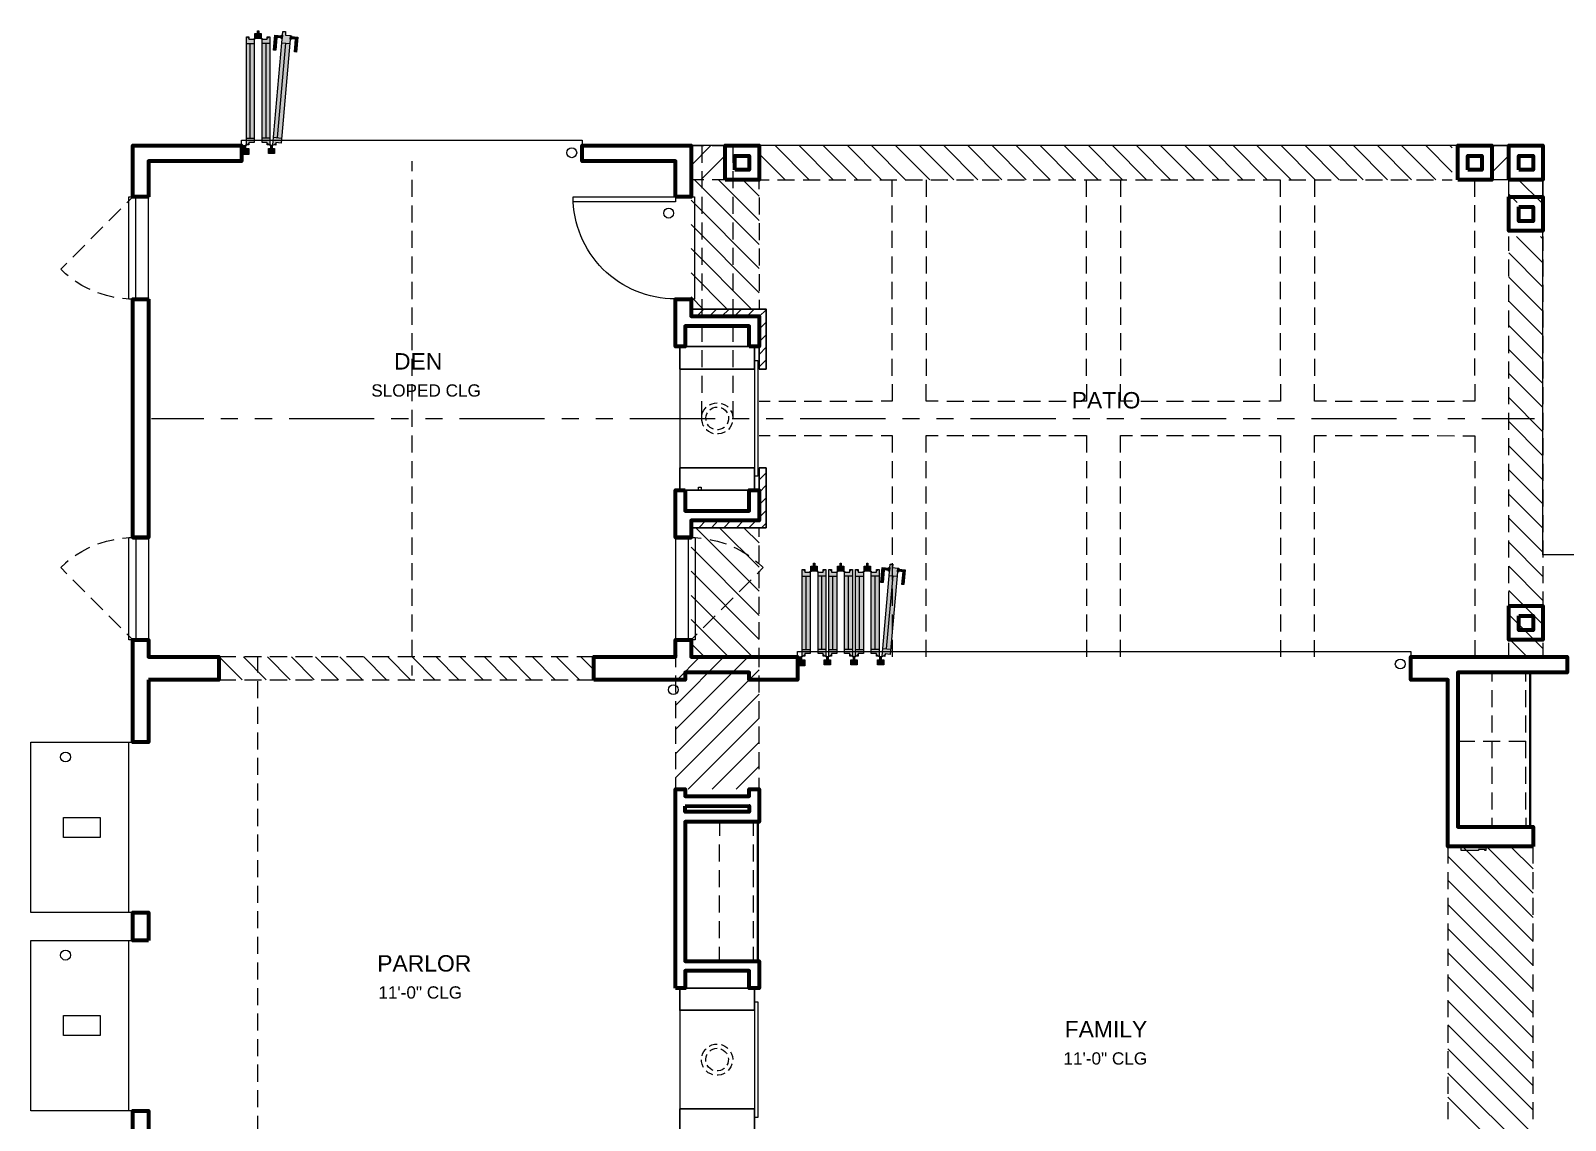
# Model space of a CAD drawing. Extents: x 6 to 1186, y -84 to 3560.
# Drawn here: x 150 to 691, y 2077 to 2460 of the extents above; entities that cross this region are included whole.
import ezdxf

# ---------------------------------------------------------------- set-up
doc = ezdxf.new("R2010")
doc.units = 0
doc.header["$LTSCALE"] = 24
doc.header["$MEASUREMENT"] = 0
for name, color, linetype in [('GEC_BKGD', 8, 'Continuous'), ('PDF_0', 8, 'Continuous'), ('PDF_00-FP-A-1$A-ANNO-KEYN', 8, 'Continuous'), ('PDF_00-FP-A-1$A-APPL', 8, 'Continuous'), ('PDF_00-FP-A-1$A-APPL-MINR', 8, 'Continuous'), ('PDF_00-FP-A-1$A-CLG-CHNG', 8, 'Continuous'), ('PDF_00-FP-A-1$A-DRWDW', 8, 'Continuous'), ('PDF_00-FP-A-1$A-DRWDW-MINR', 8, 'Continuous'), ('PDF_00-FP-A-1$A-DRWDW-SWING', 8, 'Continuous'), ('PDF_00-FP-A-1$A-FLR-OVHD', 8, 'Continuous'), ('PDF_00-FP-A-1$A-FND', 8, 'Continuous'), ('PDF_00-FP-A-1$A-GUID', 8, 'Continuous'), ('PDF_00-FP-A-1$A-MLWK', 8, 'Continuous'), ('PDF_00-FP-A-1$A-MLWK-ABV', 8, 'Continuous'), ('PDF_00-FP-A-1$A-MLWK-HIDN', 8, 'Continuous'), ('PDF_00-FP-A-1$A-SOFFIT', 8, 'Continuous'), ('PDF_00-FP-A-1$A-SOFFIT-PATT', 8, 'Continuous'), ('PDF_00-FP-A-1$A-VENR-HIGH', 8, 'Continuous'), ('PDF_00-FP-A-1$A-VENR-PATT', 8, 'Continuous'), ('PDF_00-FP-A-1$A-WALL', 8, 'Continuous'), ('PDF_Text', 8, 'Continuous')]:
    doc.layers.add(name, color=color, linetype=linetype)
doc.styles.add('PDF Arial', font='arial.ttf')

# ---------------------------------------------------------------- blocks, each defined once
blk = doc.blocks.new('210311_BorsteinRes_CDProgress - Copy')
at = {"layer": 'PDF_00-FP-A-1$A-DRWDW', "true_color": 0xffffff, "transparency": 33554559}
for points in [[(8.129, 23.78), (8.111, 23.78), (8.083, 23.743)], [(8.129, 23.78), (8.083, 23.743), (8.129, 23.743)], [(8.083, 23.743), (8.111, 23.78), (8.083, 23.78)], [(8.111, 23.8), (8.102, 23.8), (8.102, 23.78)], [(8.111, 23.8), (8.102, 23.78), (8.111, 23.78)], [(8.307, 23.793), (8.288, 23.794), (8.215, 22.963)], [(8.215, 22.963), (8.306, 23.768), (8.307, 23.793)], [(8.215, 22.963), (8.237, 22.979), (8.306, 23.768)], [(8.237, 22.979), (8.343, 23.764), (8.306, 23.768)], [(8.237, 22.979), (8.274, 22.976), (8.343, 23.764)], [(8.02, 22.963), (8.039, 23.737), (8.02, 23.755)], [(8.02, 23.755), (8.039, 23.737), (8.039, 23.755)], [(8.039, 22.981), (8.077, 23.737), (8.02, 22.963)], [(8.02, 22.963), (8.077, 23.737), (8.039, 23.737)], [(8.039, 22.981), (8.077, 22.981), (8.077, 23.737)], [(8.136, 22.981), (8.173, 22.981), (8.136, 23.737)], [(8.136, 23.737), (8.173, 22.981), (8.193, 22.963)], [(8.136, 23.737), (8.193, 22.963), (8.173, 23.737)], [(8.173, 23.737), (8.193, 22.963), (8.193, 23.755)], [(8.173, 23.737), (8.193, 23.755), (8.173, 23.755)], [(8.039, 22.963), (8.039, 22.981), (8.02, 22.963)], [(8.173, 22.981), (8.173, 22.963), (8.193, 22.963)], [(8.235, 22.961), (8.237, 22.979), (8.215, 22.963)], [(7.984, 22.892), (8.013, 22.937), (8.013, 22.957)], [(7.984, 22.892), (8.013, 22.957), (7.984, 22.957)], [(7.984, 22.892), (8.038, 22.892), (8.038, 22.937)], [(7.984, 22.892), (8.038, 22.937), (8.013, 22.937)], [(8.199, 22.937), (8.181, 22.937), (8.227, 22.899)], [(8.227, 22.899), (8.181, 22.937), (8.181, 22.899)], [(8.208, 22.957), (8.199, 22.957), (8.208, 22.937)], [(8.208, 22.937), (8.199, 22.957), (8.199, 22.937)], [(8.199, 22.937), (8.227, 22.899), (8.227, 22.937)], [(12.098, 19.213), (12.117, 19.83), (12.098, 19.848)], [(12.098, 19.848), (12.117, 19.83), (12.117, 19.848)], [(12.117, 19.232), (12.155, 19.83), (12.098, 19.213)], [(12.098, 19.213), (12.155, 19.83), (12.117, 19.83)], [(12.117, 19.232), (12.155, 19.232), (12.155, 19.83)], [(12.207, 19.874), (12.189, 19.874), (12.162, 19.837)], [(12.207, 19.874), (12.162, 19.837), (12.207, 19.837)], [(12.162, 19.837), (12.189, 19.874), (12.162, 19.874)], [(12.18, 19.874), (12.189, 19.874), (12.189, 19.894)], [(12.18, 19.874), (12.189, 19.894), (12.18, 19.894)], [(12.214, 19.232), (12.251, 19.232), (12.251, 19.83)], [(12.214, 19.83), (12.214, 19.232), (12.251, 19.83)], [(12.251, 19.83), (12.271, 19.213), (12.271, 19.848)], [(12.251, 19.83), (12.271, 19.848), (12.251, 19.848)], [(12.251, 19.83), (12.251, 19.232), (12.271, 19.213)], [(12.293, 19.213), (12.313, 19.83), (12.293, 19.848)], [(12.293, 19.848), (12.313, 19.83), (12.313, 19.848)], [(12.313, 19.232), (12.351, 19.83), (12.293, 19.213)], [(12.293, 19.213), (12.351, 19.83), (12.313, 19.83)], [(12.313, 19.232), (12.351, 19.232), (12.351, 19.83)], [(12.402, 19.874), (12.384, 19.874), (12.357, 19.837)], [(12.402, 19.874), (12.357, 19.837), (12.402, 19.837)], [(12.357, 19.837), (12.384, 19.874), (12.357, 19.874)], [(12.375, 19.874), (12.384, 19.874), (12.384, 19.894)], [(12.375, 19.874), (12.384, 19.894), (12.375, 19.894)], [(12.409, 19.232), (12.447, 19.232), (12.447, 19.83)], [(12.409, 19.83), (12.409, 19.232), (12.447, 19.83)], [(12.447, 19.83), (12.467, 19.213), (12.467, 19.848)], [(12.447, 19.83), (12.467, 19.848), (12.447, 19.848)], [(12.447, 19.83), (12.447, 19.232), (12.467, 19.213)], [(12.488, 19.213), (12.508, 19.83), (12.488, 19.848)], [(12.488, 19.848), (12.508, 19.83), (12.508, 19.848)], [(12.508, 19.232), (12.546, 19.83), (12.488, 19.213)], [(12.488, 19.213), (12.546, 19.83), (12.508, 19.83)], [(12.508, 19.232), (12.546, 19.232), (12.546, 19.83)], [(12.598, 19.874), (12.58, 19.874), (12.553, 19.837)], [(12.598, 19.874), (12.553, 19.837), (12.598, 19.837)], [(12.553, 19.837), (12.58, 19.874), (12.553, 19.874)], [(12.571, 19.874), (12.58, 19.874), (12.58, 19.894)], [(12.571, 19.874), (12.58, 19.894), (12.571, 19.894)], [(12.604, 19.232), (12.642, 19.232), (12.604, 19.83)], [(12.604, 19.83), (12.642, 19.232), (12.662, 19.213)], [(12.604, 19.83), (12.662, 19.213), (12.642, 19.83)], [(12.642, 19.83), (12.662, 19.213), (12.662, 19.848)], [(12.642, 19.83), (12.662, 19.848), (12.642, 19.848)], [(12.763, 19.887), (12.743, 19.888), (12.684, 19.212)], [(12.684, 19.212), (12.761, 19.863), (12.763, 19.887)], [(12.684, 19.212), (12.706, 19.229), (12.761, 19.863)], [(12.706, 19.229), (12.798, 19.859), (12.761, 19.863)], [(12.706, 19.229), (12.742, 19.226), (12.798, 19.859)], [(12.062, 19.142), (12.092, 19.187), (12.092, 19.207)], [(12.062, 19.142), (12.092, 19.207), (12.062, 19.207)], [(12.062, 19.142), (12.116, 19.142), (12.116, 19.187)], [(12.062, 19.142), (12.116, 19.187), (12.092, 19.187)], [(12.117, 19.213), (12.117, 19.232), (12.098, 19.213)], [(12.251, 19.232), (12.251, 19.213), (12.271, 19.213)], [(12.277, 19.187), (12.259, 19.187), (12.305, 19.149)], [(12.305, 19.149), (12.259, 19.187), (12.259, 19.149)], [(12.287, 19.207), (12.277, 19.207), (12.287, 19.187)], [(12.287, 19.187), (12.277, 19.207), (12.277, 19.187)], [(12.277, 19.187), (12.305, 19.149), (12.305, 19.187)], [(12.313, 19.213), (12.313, 19.232), (12.293, 19.213)], [(12.447, 19.232), (12.447, 19.213), (12.467, 19.213)], [(12.473, 19.187), (12.455, 19.187), (12.5, 19.149)], [(12.5, 19.149), (12.455, 19.187), (12.455, 19.149)], [(12.482, 19.207), (12.473, 19.207), (12.482, 19.187)], [(12.482, 19.187), (12.473, 19.207), (12.473, 19.187)], [(12.473, 19.187), (12.5, 19.149), (12.5, 19.187)], [(12.508, 19.213), (12.508, 19.232), (12.488, 19.213)], [(12.642, 19.232), (12.642, 19.213), (12.662, 19.213)], [(12.668, 19.187), (12.65, 19.187), (12.696, 19.149)], [(12.696, 19.149), (12.65, 19.187), (12.65, 19.149)], [(12.678, 19.207), (12.668, 19.207), (12.678, 19.187)], [(12.678, 19.187), (12.668, 19.207), (12.668, 19.187)], [(12.668, 19.187), (12.696, 19.149), (12.696, 19.187)], [(12.704, 19.211), (12.706, 19.229), (12.684, 19.212)]]:
    blk.add_hatch(color=7, dxfattribs=at).paths.add_polyline_path(points)
at = {"layer": 'PDF_00-FP-A-1$A-DRWDW-MINR', "true_color": 0xffffff, "transparency": 33554559}
for points in [[(8.243, 23.75), (8.229, 23.768), (8.22, 23.658)], [(8.243, 23.75), (8.278, 23.763), (8.229, 23.768)], [(8.243, 23.75), (8.276, 23.748), (8.278, 23.763)], [(8.276, 23.742), (8.283, 23.742), (8.278, 23.768)], [(8.278, 23.768), (8.283, 23.742), (8.286, 23.768)], [(8.341, 23.737), (8.348, 23.736), (8.351, 23.762)], [(8.341, 23.737), (8.351, 23.762), (8.343, 23.762)], [(8.35, 23.757), (8.348, 23.741), (8.398, 23.753)], [(8.236, 23.657), (8.243, 23.75), (8.22, 23.658)], [(8.348, 23.741), (8.381, 23.738), (8.398, 23.753)], [(8.381, 23.738), (8.373, 23.645), (8.388, 23.643)], [(8.398, 23.753), (8.381, 23.738), (8.388, 23.643)], [(12.699, 19.845), (12.685, 19.862), (12.675, 19.753)], [(12.691, 19.752), (12.699, 19.845), (12.675, 19.753)], [(12.699, 19.845), (12.732, 19.858), (12.685, 19.862)], [(12.699, 19.845), (12.732, 19.842), (12.732, 19.858)], [(12.731, 19.837), (12.738, 19.836), (12.733, 19.863)], [(12.733, 19.863), (12.738, 19.836), (12.741, 19.862)], [(12.796, 19.831), (12.803, 19.83), (12.806, 19.857)], [(12.796, 19.831), (12.806, 19.857), (12.798, 19.857)], [(12.805, 19.851), (12.804, 19.836), (12.853, 19.847)], [(12.804, 19.836), (12.837, 19.832), (12.853, 19.847)], [(12.837, 19.832), (12.828, 19.739), (12.844, 19.738)], [(12.853, 19.847), (12.837, 19.832), (12.844, 19.738)]]:
    blk.add_hatch(color=7, dxfattribs=at).paths.add_polyline_path(points)
at = {"layer": 'PDF_0', "lineweight": 9}
for centre, radius in [((10.407, 22.905), 0.0362), ((11.118, 22.462), 0.0363), ((16.485, 19.155), 0.0362), ((11.152, 18.967), 0.0363), ((6.693, 18.473), 0.0363), ((6.693, 17.02), 0.0363)]:
    blk.add_circle(centre, radius, dxfattribs=at)
at = {"layer": 'PDF_00-FP-A-1$A-ANNO-KEYN', "lineweight": 18}
for points in [[(6.948, 17.883), (6.678, 17.883), (6.678, 18.029), (6.948, 18.029)], [(6.948, 16.431), (6.678, 16.431), (6.678, 16.577), (6.948, 16.577)]]:
    blk.add_lwpolyline(points, close=True, dxfattribs=at)
at = {"layer": 'PDF_00-FP-A-1$A-APPL', "lineweight": 25}
for points in [[(11.201, 21.483), (11.748, 21.483), (11.748, 21.318), (11.201, 21.318)], [(11.201, 20.594), (11.748, 20.594), (11.748, 20.431), (11.201, 20.431)], [(11.199, 16.779), (11.747, 16.779), (11.747, 16.616), (11.199, 16.616)], [(11.199, 15.892), (11.747, 15.892), (11.747, 15.727), (11.199, 15.727)]]:
    blk.add_lwpolyline(points, close=True, dxfattribs=at)
at = {"layer": 'PDF_00-FP-A-1$A-APPL-MINR', "lineweight": 9}
for points in [[(11.36, 22.957), (11.36, 22.832)], [(11.589, 22.957), (11.589, 22.832)], [(11.36, 22.769), (11.36, 22.644)], [(11.589, 22.769), (11.589, 22.644)], [(11.36, 22.582), (11.36, 22.457)], [(11.589, 22.582), (11.589, 22.457)], [(11.36, 22.394), (11.36, 22.269)], [(11.589, 22.394), (11.589, 22.269)], [(11.36, 22.207), (11.36, 22.082)], [(11.589, 22.207), (11.589, 22.082)], [(11.36, 22.019), (11.36, 21.894)], [(11.589, 22.019), (11.589, 21.894)], [(11.36, 21.832), (11.36, 21.707)], [(11.589, 21.832), (11.589, 21.707)], [(11.36, 21.644), (11.36, 21.519)], [(11.589, 21.644), (11.589, 21.519)], [(11.36, 21.457), (11.36, 21.332)], [(11.589, 21.457), (11.589, 21.332)], [(11.201, 21.318), (11.201, 20.594)], [(11.748, 21.381), (11.773, 21.381), (11.773, 20.532), (11.748, 20.532)], [(11.748, 21.318), (11.748, 20.594)], [(11.36, 21.269), (11.36, 21.144)], [(11.589, 21.269), (11.589, 21.144)], [(11.376, 20.899), (11.372, 20.905), (11.365, 20.923), (11.361, 20.942), (11.36, 20.957), (11.36, 21.082)], [(11.417, 21.056), (11.418, 21.057), (11.436, 21.064), (11.455, 21.069), (11.474, 21.071)], [(11.503, 21.067), (11.512, 21.064), (11.53, 21.057), (11.546, 21.046), (11.554, 21.038)], [(11.589, 21.082), (11.589, 20.957)], [(11.364, 20.986), (11.367, 20.999), (11.377, 21.017), (11.388, 21.032), (11.393, 21.038)], [(11.393, 20.942), (11.392, 20.945), (11.391, 20.961), (11.393, 20.976), (11.398, 20.991), (11.402, 20.997)], [(11.421, 21.02), (11.429, 21.027), (11.443, 21.034), (11.458, 21.038), (11.474, 21.04)], [(11.502, 21.035), (11.505, 21.034), (11.519, 21.027), (11.532, 21.017), (11.542, 21.005), (11.546, 20.998)], [(11.556, 20.972), (11.557, 20.961), (11.557, 20.945), (11.553, 20.929), (11.547, 20.915)], [(11.572, 21.014), (11.581, 20.999), (11.586, 20.981), (11.588, 20.962), (11.588, 20.957)], [(11.393, 20.875), (11.395, 20.874), (11.41, 20.862), (11.427, 20.852), (11.445, 20.846)], [(11.446, 20.878), (11.436, 20.883), (11.422, 20.891), (11.411, 20.902), (11.402, 20.915)], [(11.528, 20.893), (11.526, 20.891), (11.512, 20.883), (11.498, 20.877), (11.482, 20.873), (11.475, 20.873)], [(11.532, 20.858), (11.522, 20.852), (11.503, 20.846), (11.484, 20.843), (11.475, 20.843)], [(11.585, 20.927), (11.584, 20.923), (11.577, 20.905), (11.567, 20.888), (11.556, 20.876)], [(11.336, 20.431), (11.336, 20.452), (11.357, 20.452), (11.357, 20.431)], [(11.747, 16.678), (11.773, 16.678), (11.773, 15.829), (11.747, 15.829)], [(11.199, 16.616), (11.199, 15.892)], [(11.747, 16.616), (11.747, 15.892)], [(11.363, 16.282), (11.367, 16.296), (11.375, 16.313), (11.387, 16.329), (11.392, 16.334)], [(11.416, 16.352), (11.417, 16.353), (11.435, 16.362), (11.453, 16.367), (11.473, 16.368)], [(11.419, 16.317), (11.428, 16.323), (11.442, 16.331), (11.457, 16.335), (11.473, 16.337)], [(11.501, 16.332), (11.504, 16.331), (11.518, 16.323), (11.53, 16.314), (11.541, 16.302), (11.544, 16.296)], [(11.502, 16.364), (11.511, 16.362), (11.529, 16.353), (11.545, 16.343), (11.553, 16.335)], [(11.374, 16.196), (11.371, 16.202), (11.363, 16.22), (11.359, 16.239), (11.358, 16.253)], [(11.391, 16.239), (11.39, 16.242), (11.39, 16.258), (11.392, 16.273), (11.398, 16.288), (11.401, 16.295)], [(11.554, 16.268), (11.556, 16.258), (11.555, 16.242), (11.552, 16.226), (11.545, 16.212)], [(11.583, 16.224), (11.582, 16.22), (11.575, 16.202), (11.565, 16.185), (11.554, 16.173)], [(11.572, 16.312), (11.579, 16.296), (11.585, 16.277), (11.588, 16.258), (11.588, 16.254)], [(11.443, 16.142), (11.426, 16.149), (11.408, 16.158), (11.393, 16.171), (11.393, 16.172)], [(11.445, 16.175), (11.435, 16.179), (11.422, 16.188), (11.41, 16.199), (11.401, 16.212)], [(11.527, 16.19), (11.524, 16.188), (11.511, 16.179), (11.497, 16.173), (11.481, 16.171), (11.473, 16.171)], [(11.531, 16.155), (11.52, 16.149), (11.502, 16.142), (11.482, 16.139), (11.473, 16.139)]]:
    blk.add_lwpolyline(points, dxfattribs=at)
at = {"layer": 'PDF_00-FP-A-1$A-CLG-CHNG', "lineweight": 9}
for points in [[(9.234, 22.842), (9.234, 22.769)], [(9.234, 22.707), (9.234, 22.582)], [(9.234, 22.519), (9.234, 22.394)], [(9.234, 22.332), (9.234, 22.207)], [(9.234, 22.144), (9.234, 22.019)], [(9.234, 21.957), (9.234, 21.832)], [(9.234, 21.769), (9.234, 21.644)], [(9.234, 21.582), (9.234, 21.457)], [(9.234, 21.394), (9.234, 21.269)], [(9.234, 21.207), (9.234, 21.082)], [(9.234, 21.019), (9.234, 20.894)], [(9.234, 20.832), (9.234, 20.707)], [(9.234, 20.644), (9.234, 20.519)], [(9.234, 20.457), (9.234, 20.332)], [(9.234, 20.269), (9.234, 20.144)], [(9.234, 20.082), (9.234, 19.957)], [(9.234, 19.894), (9.234, 19.769)], [(9.234, 19.707), (9.234, 19.582)], [(9.234, 19.519), (9.234, 19.394)], [(9.234, 19.332), (9.234, 19.207)], [(9.234, 19.144), (9.234, 19.071)]]:
    blk.add_lwpolyline(points, dxfattribs=at)
at = {"layer": 'PDF_00-FP-A-1$A-DRWDW', "lineweight": 18}
for points in [[(8.083, 23.743), (8.083, 23.78), (8.102, 23.78), (8.102, 23.8), (8.111, 23.8), (8.111, 23.78), (8.129, 23.78), (8.129, 23.743)], [(8.288, 23.794), (8.307, 23.793), (8.306, 23.768), (8.343, 23.764), (8.274, 22.976), (8.237, 22.979), (8.235, 22.961), (8.215, 22.963)], [(8.02, 23.755), (8.039, 23.755), (8.039, 23.737), (8.077, 23.737), (8.077, 22.981), (8.039, 22.981), (8.039, 22.963), (8.02, 22.963)], [(8.193, 22.963), (8.173, 22.963), (8.173, 22.981), (8.136, 22.981), (8.136, 23.737), (8.173, 23.737), (8.173, 23.755), (8.193, 23.755)], [(7.984, 22.892), (7.984, 22.957), (8.013, 22.957), (8.013, 22.937), (8.038, 22.937), (8.038, 22.892)], [(8.181, 22.899), (8.181, 22.937), (8.199, 22.937), (8.199, 22.957), (8.208, 22.957), (8.208, 22.937), (8.227, 22.937), (8.227, 22.899)], [(12.098, 19.848), (12.117, 19.848), (12.117, 19.83), (12.155, 19.83), (12.155, 19.232), (12.117, 19.232), (12.117, 19.213), (12.098, 19.213)], [(12.162, 19.837), (12.162, 19.874), (12.18, 19.874), (12.18, 19.894), (12.189, 19.894), (12.189, 19.874), (12.207, 19.874), (12.207, 19.837)], [(12.271, 19.213), (12.251, 19.213), (12.251, 19.232), (12.214, 19.232), (12.214, 19.83), (12.251, 19.83), (12.251, 19.848), (12.271, 19.848)], [(12.293, 19.848), (12.313, 19.848), (12.313, 19.83), (12.351, 19.83), (12.351, 19.232), (12.313, 19.232), (12.313, 19.213), (12.293, 19.213)], [(12.357, 19.837), (12.357, 19.874), (12.375, 19.874), (12.375, 19.894), (12.384, 19.894), (12.384, 19.874), (12.402, 19.874), (12.402, 19.837)], [(12.467, 19.213), (12.447, 19.213), (12.447, 19.232), (12.409, 19.232), (12.409, 19.83), (12.447, 19.83), (12.447, 19.848), (12.467, 19.848)], [(12.488, 19.848), (12.508, 19.848), (12.508, 19.83), (12.546, 19.83), (12.546, 19.232), (12.508, 19.232), (12.508, 19.213), (12.488, 19.213)], [(12.553, 19.837), (12.553, 19.874), (12.571, 19.874), (12.571, 19.894), (12.58, 19.894), (12.58, 19.874), (12.598, 19.874), (12.598, 19.837)], [(12.662, 19.213), (12.642, 19.213), (12.642, 19.232), (12.604, 19.232), (12.604, 19.83), (12.642, 19.83), (12.642, 19.848), (12.662, 19.848)], [(12.743, 19.888), (12.763, 19.887), (12.761, 19.863), (12.798, 19.859), (12.742, 19.226), (12.706, 19.229), (12.704, 19.211), (12.684, 19.212)], [(12.062, 19.142), (12.062, 19.207), (12.092, 19.207), (12.092, 19.187), (12.116, 19.187), (12.116, 19.142)], [(12.259, 19.149), (12.259, 19.187), (12.277, 19.187), (12.277, 19.207), (12.287, 19.207), (12.287, 19.187), (12.305, 19.187), (12.305, 19.149)], [(12.455, 19.149), (12.455, 19.187), (12.473, 19.187), (12.473, 19.207), (12.482, 19.207), (12.482, 19.187), (12.5, 19.187), (12.5, 19.149)], [(12.65, 19.149), (12.65, 19.187), (12.668, 19.187), (12.668, 19.207), (12.678, 19.207), (12.678, 19.187), (12.696, 19.187), (12.696, 19.149)]]:
    blk.add_lwpolyline(points, close=True, dxfattribs=at)
for points in [[(7.984, 22.957), (7.984, 22.998), (10.484, 22.998), (10.484, 22.957)], [(7.188, 21.832), (7.157, 21.832), (7.157, 22.582), (7.188, 22.582)], [(7.303, 21.832), (7.303, 22.582)], [(11.282, 22.582), (11.307, 22.582), (11.307, 21.832), (11.282, 21.832)], [(7.188, 19.332), (7.157, 19.332), (7.157, 20.082), (7.188, 20.082)], [(7.303, 20.082), (7.303, 19.332)], [(11.167, 20.082), (11.167, 19.332)], [(11.282, 20.082), (11.312, 20.082), (11.312, 19.332), (11.282, 19.332)], [(12.062, 19.207), (12.062, 19.248), (16.562, 19.248), (16.562, 19.207)], [(7.188, 17.332), (7.157, 17.332), (7.157, 18.582), (7.188, 18.582)], [(7.188, 15.878), (7.157, 15.878), (7.157, 17.128), (7.188, 17.128)]]:
    blk.add_lwpolyline(points, dxfattribs=at)
blk.add_lwpolyline([(11.167, 21.833, -0.198756), (10.636, 22.052, -0.199068), (10.417, 22.582), (11.167, 22.582), (11.167, 22.545), (10.418, 22.545)], format="xyb", dxfattribs=at)
at = {"layer": 'PDF_00-FP-A-1$A-DRWDW-MINR', "lineweight": 9}
for points in [[(8.236, 23.657), (8.22, 23.658), (8.229, 23.768), (8.278, 23.763), (8.276, 23.748), (8.243, 23.75)], [(8.276, 23.742), (8.278, 23.768), (8.286, 23.768), (8.283, 23.742)], [(8.341, 23.737), (8.343, 23.762), (8.351, 23.762), (8.348, 23.736)], [(8.381, 23.738), (8.348, 23.741), (8.35, 23.757), (8.398, 23.753), (8.388, 23.643), (8.373, 23.645)], [(12.691, 19.752), (12.675, 19.753), (12.685, 19.862), (12.732, 19.858), (12.732, 19.842), (12.699, 19.845)], [(12.731, 19.837), (12.733, 19.863), (12.741, 19.862), (12.738, 19.836)], [(12.796, 19.831), (12.798, 19.857), (12.806, 19.857), (12.803, 19.83)], [(12.837, 19.832), (12.804, 19.836), (12.805, 19.851), (12.853, 19.847), (12.844, 19.738), (12.828, 19.739)], [(17.113, 17.788), (17.106, 17.788), (17.106, 17.795), (17.059, 17.795), (17.059, 17.788), (16.933, 17.788), (16.933, 17.816), (17.113, 17.816)]]:
    blk.add_lwpolyline(points, close=True, dxfattribs=at)
for points in [[(8.02, 23.707), (8.077, 23.707)], [(8.048, 23.011), (8.048, 23.707)], [(8.193, 23.707), (8.136, 23.707)], [(8.164, 23.011), (8.164, 23.707)], [(8.248, 23.016), (8.309, 23.708)], [(8.281, 23.71), (8.338, 23.705)], [(8.02, 23.011), (8.077, 23.011)], [(8.193, 23.011), (8.136, 23.011)], [(8.22, 23.018), (8.278, 23.013)], [(7.303, 22.582), (7.303, 22.571), (7.188, 22.571), (7.188, 22.582)], [(7.208, 21.842), (7.208, 22.571)], [(7.188, 21.832), (7.188, 21.842), (7.303, 21.842), (7.303, 21.832)], [(7.303, 20.082), (7.303, 20.071), (7.188, 20.071), (7.188, 20.082)], [(7.208, 20.071), (7.208, 19.342)], [(11.282, 20.082), (11.282, 20.071), (11.167, 20.071), (11.167, 20.082)], [(11.261, 20.071), (11.261, 19.342)], [(12.098, 19.8), (12.155, 19.8)], [(12.127, 19.261), (12.127, 19.8)], [(12.271, 19.8), (12.214, 19.8)], [(12.242, 19.261), (12.242, 19.8)], [(12.293, 19.8), (12.351, 19.8)], [(12.322, 19.261), (12.322, 19.8)], [(12.467, 19.8), (12.409, 19.8)], [(12.438, 19.261), (12.438, 19.8)], [(12.488, 19.8), (12.546, 19.8)], [(12.518, 19.261), (12.518, 19.8)], [(12.662, 19.8), (12.604, 19.8)], [(12.633, 19.261), (12.633, 19.8)], [(12.717, 19.266), (12.764, 19.802)], [(12.736, 19.804), (12.793, 19.799)], [(7.188, 19.332), (7.188, 19.342), (7.303, 19.342), (7.303, 19.332)], [(11.167, 19.332), (11.167, 19.342), (11.282, 19.342), (11.282, 19.332)], [(12.098, 19.261), (12.155, 19.261)], [(12.271, 19.261), (12.214, 19.261)], [(12.293, 19.261), (12.351, 19.261)], [(12.467, 19.261), (12.409, 19.261)], [(12.488, 19.261), (12.546, 19.261)], [(12.662, 19.261), (12.604, 19.261)], [(12.689, 19.268), (12.746, 19.263)]]:
    blk.add_lwpolyline(points, dxfattribs=at)
for centre in [(8.08, 23.74), (8.133, 23.74), (8.017, 22.96), (8.196, 22.96), (8.212, 22.96), (12.159, 19.834), (12.211, 19.834), (12.355, 19.834), (12.406, 19.834), (12.55, 19.834), (12.601, 19.834), (12.095, 19.21), (12.275, 19.21), (12.29, 19.21), (12.47, 19.21), (12.485, 19.21), (12.665, 19.21), (12.681, 19.21)]:
    blk.add_circle(centre, 0.00292, dxfattribs=at)
at = {"layer": 'PDF_00-FP-A-1$A-DRWDW-SWING', "lineweight": 9}
for points in [[(7.143, 22.538), (7.188, 22.582)], [(7.011, 22.405), (7.099, 22.493)], [(6.878, 22.273), (6.967, 22.361)], [(6.746, 22.139), (6.834, 22.228)], [(6.713, 22.001), (6.693, 22.017), (6.658, 22.051), (6.702, 22.095)], [(6.873, 21.902), (6.856, 21.909), (6.812, 21.932), (6.771, 21.957), (6.763, 21.963)], [(7.05, 21.844), (7.042, 21.846), (6.993, 21.857), (6.947, 21.872), (6.93, 21.878)], [(7.188, 21.832), (7.138, 21.833), (7.112, 21.836)], [(6.93, 20.036), (6.947, 20.042), (6.993, 20.056), (7.042, 20.067), (7.05, 20.068)], [(7.112, 20.078), (7.138, 20.08), (7.188, 20.082)], [(11.282, 20.082), (11.331, 20.08), (11.357, 20.078)], [(11.419, 20.068), (11.428, 20.067), (11.476, 20.056), (11.523, 20.042), (11.539, 20.036)], [(6.763, 19.95), (6.771, 19.955), (6.812, 19.981), (6.856, 20.004), (6.872, 20.012)], [(11.597, 20.012), (11.613, 20.004), (11.657, 19.981), (11.698, 19.955), (11.706, 19.95)], [(6.713, 19.913), (6.693, 19.896), (6.658, 19.862), (6.702, 19.817)], [(11.755, 19.913), (11.776, 19.896), (11.812, 19.862), (11.768, 19.817)], [(6.746, 19.773), (6.834, 19.685)], [(11.723, 19.773), (11.635, 19.685)], [(6.878, 19.641), (6.967, 19.552)], [(11.591, 19.641), (11.502, 19.552)], [(7.011, 19.508), (7.099, 19.42)], [(11.458, 19.508), (11.37, 19.42)], [(7.143, 19.376), (7.188, 19.332)], [(11.326, 19.376), (11.282, 19.332)]]:
    blk.add_lwpolyline(points, dxfattribs=at)
at = {"layer": 'PDF_00-FP-A-1$A-FLR-OVHD', "lineweight": 9}
for points in [[(12.758, 22.582), (12.758, 22.707)], [(13.008, 22.707), (13.008, 22.582)], [(14.182, 22.582), (14.182, 22.707)], [(14.432, 22.707), (14.432, 22.582)], [(15.607, 22.582), (15.607, 22.707)], [(15.857, 22.707), (15.857, 22.582)], [(17.032, 22.582), (17.032, 22.707)], [(12.758, 22.394), (12.758, 22.519)], [(13.008, 22.519), (13.008, 22.394)], [(14.182, 22.394), (14.182, 22.519)], [(14.432, 22.519), (14.432, 22.394)], [(15.607, 22.394), (15.607, 22.519)], [(15.857, 22.519), (15.857, 22.394)], [(17.032, 22.395), (17.032, 22.52)], [(12.758, 22.207), (12.758, 22.332)], [(13.008, 22.332), (13.008, 22.207)], [(14.182, 22.207), (14.182, 22.332)], [(14.432, 22.332), (14.432, 22.207)], [(15.607, 22.207), (15.607, 22.332)], [(15.857, 22.332), (15.857, 22.207)], [(17.032, 22.207), (17.032, 22.332)], [(12.758, 22.019), (12.758, 22.144)], [(13.008, 22.144), (13.008, 22.019)], [(14.182, 22.019), (14.182, 22.144)], [(14.432, 22.144), (14.432, 22.019)], [(15.607, 22.019), (15.607, 22.144)], [(15.857, 22.144), (15.857, 22.019)], [(17.032, 22.02), (17.032, 22.145)], [(12.758, 21.832), (12.758, 21.957)], [(13.008, 21.957), (13.008, 21.832)], [(14.182, 21.832), (14.182, 21.957)], [(14.432, 21.957), (14.432, 21.832)], [(15.607, 21.832), (15.607, 21.957)], [(15.857, 21.957), (15.857, 21.832)], [(17.032, 21.833), (17.032, 21.957)], [(12.758, 21.644), (12.758, 21.769)], [(13.008, 21.769), (13.008, 21.644)], [(14.182, 21.644), (14.182, 21.769)], [(14.432, 21.769), (14.432, 21.644)], [(15.607, 21.644), (15.607, 21.769)], [(15.857, 21.769), (15.857, 21.644)], [(17.032, 21.645), (17.032, 21.77)], [(12.758, 21.457), (12.758, 21.582)], [(13.008, 21.582), (13.008, 21.457)], [(14.182, 21.457), (14.182, 21.582)], [(14.432, 21.582), (14.432, 21.457)], [(15.607, 21.457), (15.607, 21.582)], [(15.857, 21.582), (15.857, 21.457)], [(17.032, 21.457), (17.032, 21.582)], [(12.758, 21.269), (12.758, 21.394)], [(13.008, 21.394), (13.008, 21.269)], [(14.182, 21.269), (14.182, 21.394)], [(14.432, 21.394), (14.432, 21.269)], [(15.607, 21.269), (15.607, 21.394)], [(15.857, 21.394), (15.857, 21.269)], [(17.032, 21.27), (17.032, 21.395)], [(12.758, 21.207), (12.758, 21.082), (12.676, 21.082)], [(13.095, 21.082), (13.008, 21.082), (13.008, 21.207)], [(14.182, 21.207), (14.182, 21.082), (14.095, 21.082)], [(14.52, 21.082), (14.432, 21.082), (14.432, 21.207)], [(15.607, 21.207), (15.607, 21.082), (15.52, 21.082)], [(15.944, 21.082), (15.857, 21.082), (15.857, 21.207)], [(17.032, 21.208), (17.032, 21.083), (16.944, 21.083)], [(11.782, 21.082), (11.863, 21.082)], [(11.926, 21.082), (12.051, 21.082)], [(12.113, 21.082), (12.238, 21.082)], [(12.301, 21.082), (12.426, 21.082)], [(12.488, 21.082), (12.613, 21.082)], [(13.158, 21.082), (13.283, 21.082)], [(13.345, 21.082), (13.47, 21.082)], [(13.533, 21.082), (13.658, 21.082)], [(13.72, 21.082), (13.845, 21.082)], [(13.908, 21.082), (14.033, 21.082)], [(14.582, 21.082), (14.707, 21.082)], [(14.77, 21.082), (14.895, 21.082)], [(14.957, 21.082), (15.082, 21.082)], [(15.145, 21.082), (15.27, 21.082)], [(15.332, 21.082), (15.457, 21.082)], [(16.007, 21.082), (16.132, 21.082)], [(16.194, 21.082), (16.319, 21.083)], [(16.382, 21.083), (16.507, 21.083)], [(16.569, 21.083), (16.694, 21.083)], [(16.757, 21.083), (16.882, 21.083)], [(11.782, 20.832), (11.863, 20.832)], [(11.926, 20.832), (12.051, 20.832)], [(12.113, 20.832), (12.238, 20.832)], [(12.301, 20.832), (12.426, 20.832)], [(12.488, 20.832), (12.613, 20.832)], [(12.676, 20.832), (12.758, 20.832), (12.758, 20.707)], [(13.008, 20.707), (13.008, 20.832), (13.095, 20.832)], [(13.158, 20.832), (13.283, 20.832)], [(13.345, 20.832), (13.47, 20.832)], [(13.533, 20.832), (13.658, 20.832)], [(13.72, 20.832), (13.845, 20.832)], [(13.908, 20.832), (14.033, 20.832)], [(14.095, 20.832), (14.182, 20.832), (14.182, 20.707)], [(14.432, 20.707), (14.432, 20.832), (14.52, 20.832)], [(14.582, 20.832), (14.707, 20.832)], [(14.77, 20.831), (14.895, 20.831)], [(14.957, 20.831), (15.082, 20.831)], [(15.145, 20.831), (15.27, 20.831)], [(15.332, 20.831), (15.457, 20.831)], [(15.52, 20.831), (15.607, 20.831), (15.607, 20.706)], [(15.857, 20.706), (15.857, 20.831), (15.944, 20.83)], [(16.007, 20.83), (16.132, 20.83)], [(16.194, 20.83), (16.319, 20.83)], [(16.382, 20.83), (16.507, 20.83)], [(16.569, 20.83), (16.694, 20.83)], [(16.757, 20.83), (16.882, 20.829)], [(16.944, 20.829), (17.032, 20.829), (17.032, 20.706)], [(12.758, 20.644), (12.758, 20.519)], [(13.008, 20.519), (13.008, 20.644)], [(14.182, 20.644), (14.182, 20.519)], [(14.432, 20.519), (14.432, 20.644)], [(15.607, 20.643), (15.607, 20.518)], [(15.857, 20.518), (15.857, 20.643)], [(17.032, 20.643), (17.032, 20.518)], [(12.758, 20.457), (12.758, 20.332)], [(13.008, 20.332), (13.008, 20.457)], [(14.182, 20.457), (14.182, 20.332)], [(14.432, 20.332), (14.432, 20.457)], [(15.607, 20.456), (15.607, 20.331)], [(15.857, 20.331), (15.857, 20.456)], [(17.032, 20.456), (17.032, 20.331)], [(12.758, 20.269), (12.758, 20.144)], [(13.008, 20.144), (13.008, 20.269)], [(14.182, 20.269), (14.182, 20.144)], [(14.432, 20.144), (14.432, 20.269)], [(15.607, 20.268), (15.607, 20.143)], [(15.857, 20.143), (15.857, 20.268)], [(17.032, 20.268), (17.032, 20.143)], [(12.758, 20.082), (12.758, 19.957)], [(13.008, 19.957), (13.008, 20.082)], [(14.182, 20.082), (14.182, 19.957)], [(14.432, 19.957), (14.432, 20.082)], [(15.607, 20.081), (15.607, 19.956)], [(15.857, 19.956), (15.857, 20.081)], [(17.032, 20.081), (17.032, 19.956)], [(12.758, 19.894), (12.758, 19.769)], [(13.008, 19.769), (13.008, 19.894)], [(14.182, 19.894), (14.182, 19.769)], [(14.432, 19.769), (14.432, 19.894)], [(15.607, 19.893), (15.607, 19.768)], [(15.857, 19.768), (15.857, 19.893)], [(17.032, 19.893), (17.032, 19.768)], [(12.758, 19.707), (12.758, 19.582)], [(13.008, 19.582), (13.008, 19.707)], [(14.182, 19.707), (14.182, 19.582)], [(14.432, 19.582), (14.432, 19.707)], [(15.607, 19.706), (15.607, 19.581)], [(15.857, 19.581), (15.857, 19.706)], [(17.032, 19.706), (17.032, 19.581)], [(12.758, 19.519), (12.758, 19.394)], [(13.008, 19.394), (13.008, 19.519)], [(14.182, 19.519), (14.182, 19.394)], [(14.432, 19.394), (14.432, 19.519)], [(15.607, 19.518), (15.607, 19.393)], [(15.857, 19.393), (15.857, 19.518)], [(17.032, 19.518), (17.032, 19.393)], [(12.758, 19.332), (12.758, 19.207)], [(13.008, 19.207), (13.008, 19.332)], [(14.182, 19.332), (14.182, 19.207)], [(14.432, 19.207), (14.432, 19.332)], [(15.607, 19.331), (15.607, 19.207)], [(15.857, 19.207), (15.857, 19.331)], [(17.032, 19.331), (17.032, 19.207)], [(8.104, 19.092), (8.104, 19.207)], [(8.104, 18.904), (8.104, 19.029)], [(8.104, 18.717), (8.104, 18.842)], [(8.104, 18.529), (8.104, 18.654)], [(8.104, 18.342), (8.104, 18.467)], [(8.104, 18.154), (8.104, 18.279)], [(8.104, 17.967), (8.104, 18.092)], [(8.104, 17.779), (8.104, 17.904)], [(8.104, 17.592), (8.104, 17.717)], [(8.104, 17.404), (8.104, 17.529)], [(8.104, 17.217), (8.104, 17.342)], [(8.104, 17.029), (8.104, 17.154)], [(8.104, 16.842), (8.104, 16.967)], [(8.104, 16.654), (8.104, 16.779)], [(8.104, 16.467), (8.104, 16.592)], [(8.104, 16.279), (8.104, 16.404)], [(8.104, 16.092), (8.104, 16.217)], [(8.104, 15.904), (8.104, 16.029)], [(8.104, 15.717), (8.104, 15.842)]]:
    blk.add_lwpolyline(points, dxfattribs=at)
at = {"layer": 'PDF_00-FP-A-1$A-FND', "lineweight": 18}
for points in [[(19.709, 19.207), (19.709, 19.957), (17.532, 19.957), (17.532, 22.957), (11.282, 22.957)], [(7.188, 17.332), (6.438, 17.332), (6.438, 18.582), (7.188, 18.582)], [(7.188, 15.878), (6.438, 15.878), (6.438, 17.128), (7.188, 17.128)]]:
    blk.add_lwpolyline(points, dxfattribs=at)
at = {"layer": 'PDF_00-FP-A-1$A-GUID', "lineweight": 9}
for points in [[(7.323, 20.957), (7.708, 20.957)], [(7.833, 20.957), (7.958, 20.957)], [(8.083, 20.957), (8.208, 20.957)], [(8.333, 20.957), (8.958, 20.957)], [(9.083, 20.957), (9.208, 20.957)], [(9.333, 20.957), (9.458, 20.957)], [(9.583, 20.957), (10.208, 20.957)], [(10.333, 20.957), (10.458, 20.957)], [(10.583, 20.957), (10.708, 20.957)], [(10.833, 20.957), (11.458, 20.957)], [(11.583, 20.957), (11.708, 20.957)], [(11.833, 20.957), (11.958, 20.957)], [(12.083, 20.957), (12.708, 20.957)], [(12.833, 20.957), (12.958, 20.957)], [(13.083, 20.957), (13.208, 20.957)], [(13.333, 20.957), (13.958, 20.957)], [(14.083, 20.957), (14.208, 20.957)], [(14.333, 20.957), (14.458, 20.957)], [(14.583, 20.957), (15.208, 20.957)], [(15.333, 20.957), (15.458, 20.957)], [(15.583, 20.957), (15.708, 20.957)], [(15.833, 20.957), (16.458, 20.957)], [(16.583, 20.957), (16.708, 20.957)], [(16.834, 20.957), (16.959, 20.957)], [(17.084, 20.957), (17.469, 20.957)]]:
    blk.add_lwpolyline(points, dxfattribs=at)
at = {"layer": 'PDF_00-FP-A-1$A-MLWK', "lineweight": 35}
for points in [[(17.438, 19.092), (17.438, 17.962), (16.907, 17.962)], [(11.771, 16.977), (11.771, 17.998)]]:
    blk.add_lwpolyline(points, dxfattribs=at)
at = {"layer": 'PDF_00-FP-A-1$A-MLWK-ABV', "lineweight": 18}
for points in [[(16.907, 19.027), (16.907, 19.092), (17.001, 19.092)], [(17.063, 19.092), (17.157, 19.092), (17.157, 19.027)], [(16.907, 18.839), (16.907, 18.964)], [(17.157, 18.964), (17.157, 18.839)], [(16.907, 18.652), (16.907, 18.777)], [(17.157, 18.777), (17.157, 18.652)], [(16.907, 18.464), (16.907, 18.589)], [(17.157, 18.589), (17.157, 18.464)], [(16.907, 18.277), (16.907, 18.402)], [(17.157, 18.402), (17.157, 18.277)], [(16.907, 18.089), (16.907, 18.214)], [(17.157, 18.214), (17.157, 18.089)], [(17.001, 17.962), (16.907, 17.962), (16.907, 18.027)], [(17.157, 18.027), (17.157, 17.962), (17.063, 17.962)], [(11.24, 17.894), (11.24, 17.998), (11.333, 17.998)], [(11.396, 17.998), (11.49, 17.998), (11.49, 17.894)], [(11.24, 17.832), (11.24, 17.707)], [(11.49, 17.707), (11.49, 17.832)], [(11.24, 17.644), (11.24, 17.519)], [(11.49, 17.519), (11.49, 17.644)], [(11.24, 17.457), (11.24, 17.332)], [(11.49, 17.332), (11.49, 17.457)], [(11.24, 17.269), (11.24, 17.144)], [(11.49, 17.144), (11.49, 17.269)], [(11.333, 16.977), (11.24, 16.977), (11.24, 17.082)], [(11.396, 16.977), (11.49, 16.977), (11.49, 17.082)]]:
    blk.add_lwpolyline(points, dxfattribs=at)
at = {"layer": 'PDF_00-FP-A-1$A-MLWK-HIDN', "lineweight": 9}
for points in [[(17.407, 19.027), (17.407, 19.092)], [(17.407, 18.839), (17.407, 18.964)], [(17.407, 18.652), (17.407, 18.777)], [(17.032, 18.587), (16.907, 18.587)], [(17.219, 18.587), (17.094, 18.587)], [(17.407, 18.587), (17.282, 18.587)], [(17.407, 18.464), (17.407, 18.589)], [(17.407, 18.277), (17.407, 18.402)], [(17.407, 18.089), (17.407, 18.214)], [(17.407, 18.027), (17.407, 17.962), (17.282, 17.962)], [(11.74, 17.894), (11.74, 17.998)], [(16.907, 17.962), (17.032, 17.962)], [(17.094, 17.962), (17.219, 17.962)], [(11.74, 17.707), (11.74, 17.832)], [(11.74, 17.519), (11.74, 17.644)], [(11.74, 17.332), (11.74, 17.457)], [(11.74, 17.144), (11.74, 17.269)], [(11.74, 16.977), (11.74, 17.082)]]:
    blk.add_lwpolyline(points, dxfattribs=at)
at = {"layer": 'PDF_00-FP-A-1$A-SOFFIT', "lineweight": 9}
for points in [[(11.282, 22.957), (11.375, 22.957)], [(11.438, 22.957), (11.532, 22.957)], [(11.854, 22.957), (11.782, 22.957)], [(12.042, 22.957), (11.917, 22.957)], [(12.229, 22.957), (12.104, 22.957)], [(12.417, 22.957), (12.292, 22.957)], [(12.604, 22.957), (12.479, 22.957)], [(12.792, 22.957), (12.667, 22.957)], [(12.979, 22.957), (12.854, 22.957)], [(13.167, 22.957), (13.042, 22.957)], [(13.354, 22.957), (13.229, 22.957)], [(13.542, 22.957), (13.417, 22.957)], [(13.729, 22.957), (13.604, 22.957)], [(13.917, 22.957), (13.792, 22.957)], [(14.104, 22.957), (13.979, 22.957)], [(14.292, 22.957), (14.167, 22.957)], [(14.479, 22.957), (14.354, 22.957)], [(14.667, 22.957), (14.542, 22.957)], [(14.854, 22.957), (14.729, 22.957)], [(15.042, 22.957), (14.917, 22.957)], [(15.229, 22.957), (15.104, 22.957)], [(15.417, 22.957), (15.292, 22.957)], [(15.604, 22.957), (15.479, 22.957)], [(15.792, 22.957), (15.667, 22.957)], [(15.979, 22.957), (15.854, 22.957)], [(16.167, 22.957), (16.042, 22.957)], [(16.354, 22.957), (16.229, 22.957)], [(16.542, 22.957), (16.417, 22.957)], [(16.73, 22.957), (16.604, 22.957)], [(16.865, 22.957), (16.793, 22.957)], [(17.157, 22.957), (17.282, 22.957)], [(11.375, 22.707), (11.282, 22.707)], [(11.532, 22.707), (11.438, 22.707)], [(11.782, 22.639), (11.782, 22.707), (11.854, 22.707)], [(11.917, 22.707), (12.042, 22.707)], [(12.104, 22.707), (12.229, 22.707)], [(12.292, 22.707), (12.417, 22.707)], [(12.479, 22.707), (12.604, 22.707)], [(12.667, 22.707), (12.792, 22.707)], [(12.854, 22.707), (12.979, 22.707)], [(13.042, 22.707), (13.167, 22.707)], [(13.229, 22.707), (13.354, 22.707)], [(13.417, 22.707), (13.542, 22.707)], [(13.604, 22.707), (13.729, 22.707)], [(13.792, 22.707), (13.917, 22.707)], [(13.979, 22.707), (14.104, 22.707)], [(14.167, 22.707), (14.292, 22.707)], [(14.354, 22.707), (14.479, 22.707)], [(14.542, 22.707), (14.667, 22.707)], [(14.729, 22.707), (14.854, 22.707)], [(14.917, 22.707), (15.042, 22.707)], [(15.104, 22.707), (15.229, 22.707)], [(15.292, 22.707), (15.417, 22.707)], [(15.479, 22.707), (15.604, 22.707)], [(15.667, 22.707), (15.792, 22.707)], [(15.854, 22.707), (15.979, 22.707)], [(16.042, 22.707), (16.167, 22.707)], [(16.229, 22.707), (16.354, 22.707)], [(16.417, 22.707), (16.542, 22.707)], [(16.604, 22.707), (16.73, 22.707)], [(16.793, 22.707), (16.865, 22.707)], [(17.282, 22.54), (17.282, 22.707), (17.157, 22.707)], [(17.532, 22.707), (17.532, 22.54)], [(11.782, 22.577), (11.782, 22.452)], [(11.782, 22.389), (11.782, 22.264)], [(11.782, 22.202), (11.782, 22.077)], [(17.282, 22.186), (17.282, 22.29)], [(17.532, 22.29), (17.532, 22.186)], [(17.282, 21.998), (17.282, 22.123)], [(17.532, 22.123), (17.532, 21.998)], [(11.782, 22.014), (11.782, 21.889)], [(17.282, 21.811), (17.282, 21.936)], [(17.532, 21.936), (17.532, 21.811)], [(11.782, 21.827), (11.782, 21.758)], [(17.282, 21.623), (17.282, 21.748)], [(17.532, 21.748), (17.532, 21.623)], [(17.282, 21.436), (17.282, 21.561)], [(17.532, 21.561), (17.532, 21.436)], [(17.282, 21.248), (17.282, 21.373)], [(17.532, 21.373), (17.532, 21.248)], [(17.282, 21.061), (17.282, 21.186)], [(17.532, 21.186), (17.532, 21.061)], [(17.282, 20.873), (17.282, 20.998)], [(17.532, 20.998), (17.532, 20.873)], [(17.282, 20.686), (17.282, 20.811)], [(17.532, 20.811), (17.532, 20.686)], [(17.282, 20.498), (17.282, 20.623)], [(17.532, 20.623), (17.532, 20.498)], [(17.282, 20.311), (17.282, 20.436)], [(17.532, 20.436), (17.532, 20.311)], [(11.782, 20.087), (11.782, 20.154)], [(17.282, 20.123), (17.282, 20.248)], [(17.532, 20.248), (17.532, 20.123)], [(17.282, 19.936), (17.282, 20.061)], [(17.532, 20.061), (17.532, 19.936)], [(11.782, 19.899), (11.782, 20.024)], [(11.782, 19.712), (11.782, 19.837)], [(17.282, 19.748), (17.282, 19.873)], [(17.532, 19.873), (17.532, 19.748)], [(11.782, 19.524), (11.782, 19.649)], [(17.282, 19.561), (17.282, 19.686)], [(17.532, 19.686), (17.532, 19.561)], [(17.282, 19.373), (17.282, 19.498)], [(17.532, 19.498), (17.532, 19.373)], [(11.782, 19.337), (11.782, 19.462)], [(11.782, 19.207), (11.782, 19.274)], [(17.282, 19.207), (17.282, 19.311)], [(17.532, 19.311), (17.532, 19.207)], [(7.943, 19.207), (7.818, 19.207)], [(8.13, 19.207), (8.005, 19.207)], [(8.318, 19.207), (8.193, 19.207)], [(8.505, 19.207), (8.38, 19.207)], [(8.693, 19.207), (8.568, 19.207)], [(8.88, 19.207), (8.755, 19.207)], [(9.068, 19.207), (8.943, 19.207)], [(9.255, 19.207), (9.13, 19.207)], [(9.443, 19.207), (9.318, 19.207)], [(9.63, 19.207), (9.505, 19.207)], [(9.818, 19.207), (9.693, 19.207)], [(10.005, 19.207), (9.88, 19.207)], [(10.193, 19.207), (10.068, 19.207)], [(10.38, 19.207), (10.255, 19.207)], [(10.568, 19.207), (10.443, 19.207)], [(11.167, 19.217), (11.167, 19.133)], [(11.782, 19.133), (11.782, 19.217)], [(7.818, 19.04), (7.943, 19.04)], [(8.005, 19.04), (8.13, 19.04)], [(8.193, 19.04), (8.318, 19.04)], [(8.38, 19.04), (8.505, 19.04)], [(8.568, 19.04), (8.693, 19.04)], [(8.755, 19.04), (8.88, 19.04)], [(8.943, 19.04), (9.068, 19.04)], [(9.13, 19.04), (9.255, 19.04)], [(9.318, 19.04), (9.443, 19.04)], [(9.505, 19.04), (9.63, 19.04)], [(9.693, 19.04), (9.818, 19.04)], [(9.88, 19.04), (10.005, 19.04)], [(10.068, 19.04), (10.193, 19.04)], [(10.255, 19.04), (10.38, 19.04)], [(10.443, 19.04), (10.568, 19.04)], [(11.167, 19.071), (11.167, 18.946)], [(11.782, 18.946), (11.782, 19.071)], [(11.167, 18.883), (11.167, 18.758)], [(11.782, 18.758), (11.782, 18.883)], [(11.167, 18.696), (11.167, 18.571)], [(11.782, 18.571), (11.782, 18.696)], [(11.167, 18.508), (11.167, 18.383)], [(11.782, 18.383), (11.782, 18.508)], [(11.167, 18.321), (11.167, 18.238)], [(11.782, 18.238), (11.782, 18.321)], [(16.834, 17.816), (16.834, 17.691)], [(17.459, 17.691), (17.459, 17.816)], [(16.834, 17.628), (16.834, 17.503)], [(17.459, 17.503), (17.459, 17.628)], [(16.834, 17.441), (16.834, 17.316)], [(17.459, 17.316), (17.459, 17.441)], [(16.834, 17.253), (16.834, 17.128)], [(17.459, 17.128), (17.459, 17.253)], [(16.834, 17.066), (16.834, 16.941)], [(17.459, 16.941), (17.459, 17.066)], [(16.834, 16.878), (16.834, 16.753)], [(17.459, 16.753), (17.459, 16.878)], [(16.834, 16.691), (16.834, 16.566)], [(17.459, 16.566), (17.459, 16.691)], [(16.834, 16.503), (16.834, 16.378)], [(17.459, 16.378), (17.459, 16.503)], [(16.834, 16.316), (16.834, 16.191)], [(17.459, 16.191), (17.459, 16.316)], [(16.834, 16.128), (16.834, 16.003)], [(17.459, 16.003), (17.459, 16.128)], [(16.834, 15.941), (16.834, 15.816)], [(17.459, 15.816), (17.459, 15.941)]]:
    blk.add_lwpolyline(points, dxfattribs=at)
at = {"layer": 'PDF_00-FP-A-1$A-SOFFIT-PATT', "lineweight": 9}
for points in [[(11.427, 22.957), (11.282, 22.812)], [(11.532, 22.885), (11.353, 22.707)], [(11.782, 22.897), (11.972, 22.707)], [(11.898, 22.957), (12.148, 22.707)], [(12.075, 22.957), (12.325, 22.707)], [(12.252, 22.957), (12.502, 22.707)], [(12.429, 22.957), (12.679, 22.707)], [(12.606, 22.957), (12.856, 22.707)], [(12.783, 22.957), (13.033, 22.707)], [(12.959, 22.957), (13.209, 22.707)], [(13.136, 22.957), (13.386, 22.707)], [(13.312, 22.957), (13.562, 22.707)], [(13.49, 22.957), (13.74, 22.707)], [(13.667, 22.957), (13.917, 22.707)], [(13.843, 22.957), (14.093, 22.707)], [(14.02, 22.957), (14.27, 22.707)], [(14.197, 22.957), (14.447, 22.707)], [(14.373, 22.957), (14.623, 22.707)], [(14.55, 22.957), (14.8, 22.707)], [(14.727, 22.957), (14.977, 22.707)], [(14.904, 22.957), (15.154, 22.707)], [(15.081, 22.957), (15.331, 22.707)], [(15.258, 22.957), (15.508, 22.707)], [(15.434, 22.957), (15.684, 22.707)], [(15.611, 22.957), (15.861, 22.707)], [(15.787, 22.957), (16.038, 22.707)], [(15.964, 22.957), (16.214, 22.707)], [(16.142, 22.957), (16.392, 22.707)], [(16.318, 22.957), (16.568, 22.707)], [(16.495, 22.957), (16.745, 22.707)], [(16.672, 22.957), (16.865, 22.763)], [(16.848, 22.957), (16.865, 22.94)], [(17.177, 22.957), (17.157, 22.937)], [(17.282, 22.885), (17.157, 22.76)], [(11.307, 22.707), (11.782, 22.233)], [(11.484, 22.707), (11.782, 22.409)], [(11.532, 22.708), (11.53, 22.707)], [(11.661, 22.707), (11.782, 22.586)], [(11.782, 22.72), (11.795, 22.707)], [(17.282, 22.708), (17.28, 22.707)], [(17.353, 22.707), (17.52, 22.54)], [(17.53, 22.707), (17.532, 22.705)], [(11.282, 22.556), (11.782, 22.056)], [(17.282, 22.602), (17.343, 22.54)], [(11.282, 22.378), (11.782, 21.878)], [(11.282, 22.202), (11.725, 21.758)], [(17.532, 22.097), (17.338, 22.29)], [(17.532, 22.273), (17.515, 22.29)], [(17.532, 21.92), (17.282, 22.17)], [(11.282, 22.025), (11.548, 21.758)], [(17.532, 21.743), (17.282, 21.993)], [(11.282, 21.848), (11.372, 21.758)], [(17.532, 21.566), (17.282, 21.816)], [(17.532, 21.389), (17.282, 21.639)], [(17.532, 21.213), (17.282, 21.463)], [(17.532, 21.036), (17.282, 21.286)], [(17.532, 20.859), (17.282, 21.109)], [(17.532, 20.683), (17.282, 20.933)], [(17.532, 20.506), (17.282, 20.756)], [(17.532, 20.329), (17.282, 20.579)], [(17.532, 20.152), (17.282, 20.402)], [(11.316, 20.154), (11.782, 19.689)], [(11.492, 20.154), (11.782, 19.866)], [(11.669, 20.154), (11.782, 20.043)], [(17.532, 19.975), (17.282, 20.225)], [(17.532, 19.798), (17.282, 20.048)], [(11.282, 20.012), (11.782, 19.512)], [(11.282, 19.835), (11.782, 19.335)], [(17.532, 19.622), (17.282, 19.872)], [(11.282, 19.658), (11.733, 19.207)], [(17.532, 19.445), (17.282, 19.695)], [(11.282, 19.482), (11.557, 19.207)], [(17.532, 19.268), (17.282, 19.518)], [(11.282, 19.305), (11.38, 19.207)], [(17.417, 19.207), (17.282, 19.342)], [(7.988, 19.04), (7.821, 19.207)], [(8.165, 19.04), (7.998, 19.207)], [(8.342, 19.04), (8.175, 19.207)], [(8.518, 19.04), (8.352, 19.207)], [(8.695, 19.04), (8.528, 19.207)], [(8.872, 19.04), (8.705, 19.207)], [(9.048, 19.04), (8.882, 19.207)], [(9.225, 19.04), (9.058, 19.207)], [(9.402, 19.04), (9.236, 19.207)], [(9.579, 19.04), (9.412, 19.207)], [(9.756, 19.04), (9.589, 19.207)], [(9.932, 19.04), (9.766, 19.207)], [(10.109, 19.04), (9.943, 19.207)], [(10.286, 19.04), (10.119, 19.207)], [(10.463, 19.04), (10.296, 19.207)], [(10.568, 19.112), (10.473, 19.207)], [(11.71, 19.217), (11.167, 18.674)], [(11.533, 19.217), (11.167, 18.851)], [(11.356, 19.217), (11.167, 19.027)], [(11.179, 19.217), (11.167, 19.204)], [(11.782, 19.112), (11.167, 18.497)], [(11.782, 18.935), (11.167, 18.321)], [(11.782, 18.758), (11.261, 18.238)], [(11.782, 18.582), (11.438, 18.238)], [(11.782, 18.405), (11.614, 18.238)], [(16.941, 17.816), (17.459, 17.297)], [(17.117, 17.816), (17.459, 17.475)], [(17.294, 17.816), (17.459, 17.652)], [(16.834, 17.746), (17.459, 17.121)], [(16.834, 17.569), (17.459, 16.944)], [(16.834, 17.392), (17.459, 16.767)], [(16.834, 17.216), (17.459, 16.591)], [(16.834, 17.039), (17.459, 16.414)], [(16.834, 16.863), (17.459, 16.238)], [(16.834, 16.686), (17.459, 16.061)], [(16.834, 16.508), (17.459, 15.883)], [(16.834, 16.332), (17.459, 15.707)], [(16.834, 16.155), (17.459, 15.53)], [(16.834, 15.978), (17.459, 15.353)]]:
    blk.add_lwpolyline(points, dxfattribs=at)
at = {"layer": 'PDF_00-FP-A-1$A-VENR-HIGH', "lineweight": 25}
for points in [[(11.282, 21.707), (11.282, 21.758), (11.833, 21.758), (11.833, 21.318), (11.782, 21.318), (11.782, 21.707)], [(11.782, 20.207), (11.782, 20.594), (11.833, 20.594), (11.833, 20.154), (11.282, 20.154), (11.282, 20.207)]]:
    blk.add_lwpolyline(points, close=True, dxfattribs=at)
at = {"layer": 'PDF_00-FP-A-1$A-VENR-PATT', "lineweight": 9}
for points in [[(11.285, 21.758), (11.282, 21.755)], [(11.377, 21.758), (11.325, 21.707)], [(11.469, 21.758), (11.418, 21.707)], [(11.562, 21.758), (11.509, 21.707)], [(11.653, 21.758), (11.602, 21.707)], [(11.746, 21.758), (11.693, 21.707)], [(11.833, 21.754), (11.782, 21.703)], [(11.833, 21.663), (11.782, 21.61)], [(11.833, 21.57), (11.782, 21.518)], [(11.833, 21.478), (11.782, 21.426)], [(11.833, 21.386), (11.782, 21.334)], [(11.833, 20.558), (11.782, 20.506)], [(11.833, 20.466), (11.782, 20.413)], [(11.833, 20.373), (11.782, 20.322)], [(11.833, 20.282), (11.782, 20.229)], [(11.298, 20.207), (11.282, 20.189)], [(11.391, 20.207), (11.338, 20.154)], [(11.482, 20.207), (11.431, 20.154)], [(11.575, 20.207), (11.523, 20.154)], [(11.667, 20.207), (11.615, 20.154)], [(11.759, 20.207), (11.707, 20.154)], [(11.833, 20.189), (11.799, 20.154)]]:
    blk.add_lwpolyline(points, dxfattribs=at)
at = {"layer": 'PDF_00-FP-A-1$A-WALL', "lineweight": 60}
for points in [[(7.303, 22.582), (7.188, 22.582), (7.188, 22.957), (7.984, 22.957), (7.984, 22.842), (7.303, 22.842)], [(11.167, 22.582), (11.167, 22.842), (10.484, 22.842), (10.484, 22.957), (11.282, 22.957), (11.282, 22.582)], [(11.532, 22.707), (11.532, 22.957), (11.782, 22.957), (11.782, 22.707)], [(11.604, 22.779), (11.604, 22.883), (11.708, 22.883), (11.708, 22.779)], [(16.907, 22.707), (16.907, 22.957), (17.157, 22.957), (17.157, 22.707)], [(16.98, 22.779), (16.98, 22.883), (17.084, 22.883), (17.084, 22.779)], [(17.282, 22.707), (17.282, 22.957), (17.532, 22.957), (17.532, 22.707)], [(17.355, 22.779), (17.355, 22.883), (17.459, 22.883), (17.459, 22.779)], [(17.282, 22.582), (17.532, 22.582), (17.532, 22.332), (17.282, 22.332)], [(17.355, 22.508), (17.459, 22.508), (17.459, 22.404), (17.355, 22.404)], [(7.303, 21.832), (7.303, 20.082), (7.188, 20.082), (7.188, 21.832)], [(11.708, 21.483), (11.708, 21.633), (11.24, 21.633), (11.24, 21.483), (11.167, 21.483), (11.167, 21.832), (11.282, 21.832), (11.282, 21.707), (11.782, 21.707), (11.782, 21.483)], [(11.24, 20.431), (11.24, 20.279), (11.708, 20.279), (11.708, 20.431), (11.782, 20.431), (11.782, 20.207), (11.282, 20.207), (11.282, 20.082), (11.167, 20.082), (11.167, 20.431)], [(17.282, 19.582), (17.532, 19.582), (17.532, 19.332), (17.282, 19.332)], [(17.355, 19.508), (17.459, 19.508), (17.459, 19.404), (17.355, 19.404)], [(7.303, 19.04), (7.303, 18.582), (7.188, 18.582), (7.188, 19.332), (7.303, 19.332), (7.303, 19.207), (7.818, 19.207), (7.818, 19.04)], [(10.568, 19.04), (10.568, 19.207), (11.167, 19.207), (11.167, 19.332), (11.282, 19.332), (11.282, 19.207), (12.062, 19.207), (12.062, 19.04), (11.708, 19.04), (11.708, 19.092), (11.24, 19.092), (11.24, 19.04)], [(17.459, 17.816), (16.834, 17.816), (16.834, 19.04), (16.562, 19.04), (16.562, 19.207), (17.709, 19.207), (17.709, 19.092), (16.907, 19.092), (16.907, 17.962), (17.459, 17.962)], [(11.167, 16.779), (11.167, 18.238), (11.24, 18.238), (11.24, 18.186), (11.708, 18.187), (11.708, 18.238), (11.782, 18.238), (11.782, 17.998), (11.24, 17.998), (11.24, 16.977), (11.782, 16.977), (11.782, 16.779), (11.708, 16.779), (11.708, 16.904), (11.24, 16.904), (11.24, 16.779)], [(11.24, 18.113), (11.708, 18.114), (11.708, 18.071), (11.24, 18.071)], [(7.303, 17.128), (7.188, 17.128), (7.188, 17.332), (7.303, 17.332)], [(7.303, 15.675), (7.188, 15.675), (7.188, 15.878), (7.303, 15.878)]]:
    blk.add_lwpolyline(points, close=True, dxfattribs=at)
at = {"layer": 'PDF_Text', "attachment_point": 7, "style": 'PDF Arial'}
for s, insert, char_height in [('DEN', (9.103, 21.315), 0.1201), ('SLOPED CLG', (8.936, 21.115), 0.0901), ('PATIO', (14.075, 21.028), 0.1201), ('PARLOR', (8.98, 16.898), 0.1201), ('11\'-0" CLG', (8.988, 16.7), 0.0901), ('FAMILY', (14.023, 16.417), 0.1201), ('11\'-0" CLG', (14.014, 16.216), 0.0901)]:
    blk.add_mtext(s, dxfattribs=dict(at, insert=insert, char_height=char_height))

msp = doc.modelspace()

# ---------------------------------------------------------------- block references
at = {"layer": 'GEC_BKGD', "xscale": 48, "yscale": 48, "zscale": 48}
msp.add_blockref('210311_BorsteinRes_CDProgress - Copy', (-158.88, 1317.79), dxfattribs=at)

doc.saveas('drawing.dxf')
